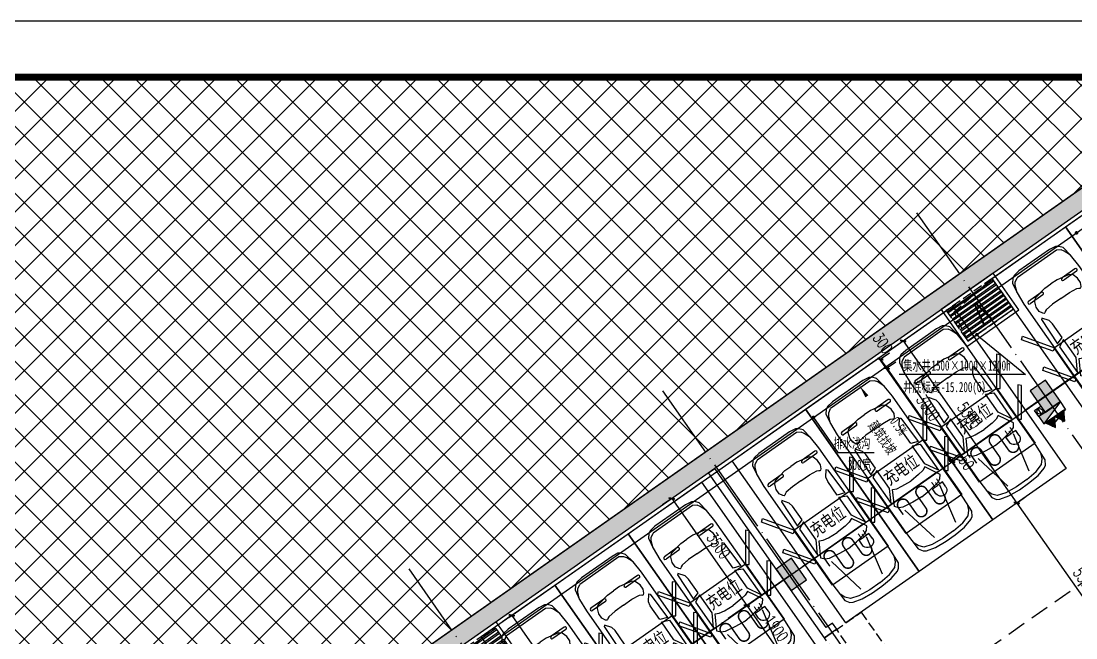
# Model space of a CAD drawing. Header units: millimetres. Extents: x 12325263 to 13848842, y -1463133 to 573208.
# Drawn here: x 12504471 to 12532703, y -1298964 to -1282458 of the extents above; entities that cross this region are included whole.
import ezdxf
from ezdxf.enums import TextEntityAlignment as Align

# ---------------------------------------------------------------- set-up
doc = ezdxf.new("R2010")
doc.units = ezdxf.units.MM
doc.header["$LTSCALE"] = 1000
for name, pattern in [('__DASH', [0.35, 0.25, -0.1]), ('DASH', [0.35, 0.25, -0.1]), ('DASHED2', [0.375, 0.25, -0.125]), ('地下室负三层平面图$0$-3F平面$0$$AUDIT_BAD_LTYPE2', [0]), ('地下室轴网$0$DOTE', [2.42, 2, -0.2, 0.02, -0.2])]:
    doc.linetypes.add(name, pattern=pattern)
for name, color, linetype in [('#s-灭火器', 20, 'Continuous'), ('A-ANNO-DIMS', 83, 'Continuous'), ('A-WALL', 5, 'Continuous'), ('A-WALL-PATT', 8, 'Continuous'), ('AXIS', 3, 'Continuous'), ('C-充电桩防火卷帘', 254, 'Continuous'), ('EQUIP_消火栓', 7, 'Continuous'), ('G-合 -3F地下室墙柱$0$COLUMN', 6, 'Continuous'), ('J-集水井', 40, 'Continuous'), ('PUB_DIM', 83, 'Continuous'), ('PUB_HATCH', 8, 'Continuous'), ('PUB_TEXT', 7, 'Continuous'), ('TITLIN1', 7, 'Continuous'), ('VPIPE-消防中', 3, 'Continuous'), ('地下室轴网$0$DIM-AXISDOWN', 16, 'Continuous'), ('水条件', 1, 'Continuous'), ('水沟+分水线', 133, 'Continuous'), ('车道中心线', 6, 'Continuous'), ('酒店机动车位', 153, 'Continuous'), ('防火卷帘', 141, 'Continuous')]:
    doc.layers.add(name, color=color, linetype=linetype)
doc.styles.add('-黑体', font='simhei.ttf')
doc.styles.add('_TCH_DIM_T3', font='SIMPLEX.shx', dxfattribs={"width": 0.705882, "bigfont": 'GBCBIG.shx'})
doc.styles.add('ACHT', font='simhei.ttf')
doc.styles.add('TITXC', font='simhei.ttf')
doc.styles.add('TITXV', font='', dxfattribs={"width": 0.7})
doc.styles.add('宋体', font='', dxfattribs={"width": 0.65})
doc.styles.add('黑体', font='simhei.ttf', dxfattribs={"width": 0.7})
doc.styles.get('TITXV').set_extended_font_data('SimSun')
doc.styles.get('宋体').set_extended_font_data('SimSun')
doc.dimstyles.new('_TCH_ARCH&&120', dxfattribs={"dimtxt": 306, "dimasz": 120, "dimexe": 300, "dimexo": 360, "dimgap": 147, "dimtad": 1, "dimdec": 0, "dimzin": 0, "dimdsep": 46, "dimtxsty": '_TCH_DIM_T3', "dimblk": 'ARCHTICK', "dimcen": 0.09, "dimclrt": 7, "dimazin": 2, "dimtfac": 1, "dimtdec": 0, "dimtix": 1, "dimtmove": 2, "dimatfit": 3, "dimfxl": 1, "dimfxlon": 1, "dimtolj": 1, "dimtzin": 0, "dimarcsym": 0})

# ---------------------------------------------------------------- blocks, each defined once
blk = doc.blocks.new('asdfsafd')
at = {"layer": 'PUB_HATCH'}
blk.add_hatch(color=256, dxfattribs=at).paths.add_polyline_path([(-42963, 113033), (-42841, 113729), (-70596, 94265), (-69900, 94143)])
at = {"layer": 'A-WALL'}
for p, q in [((-42841, 113729), (-70596, 94265)), ((-42963, 113033), (-69900, 94143))]:
    blk.add_line(p, q, dxfattribs=at)
blk = doc.blocks.new('asdfasdgdrg')
at = {"layer": '车道中心线', "linetype": 'DASHED2', "ltscale": 2}
blk.add_line((-76957, 9657), (-65302, 17831), dxfattribs=at)
blk = doc.blocks.new('横向图框_A0')
at = {"layer": 'TITLIN1'}
blk.add_lwpolyline([(0, 0), (1189, 0), (1189, 841), (0, 841)], close=True, dxfattribs=at)
at = {"layer": 'TITLIN1', "const_width": 1.2}
blk.add_lwpolyline([(25, 10), (1179, 10), (1179, 831), (25, 831)], close=True, dxfattribs=at)
blk.add_lwpolyline([(25, 10), (1179, 10), (1179, 831), (25, 831)], close=True, dxfattribs=at)
at = {"style": 'TITXV', "width": 0.8}
for tag, p in [('智能化', (9.38, 781)), ('暖通', (3.13, 781)), ('给排水', (15.63, 705)), ('建筑', (3.13, 705)), ('结构', (9.38, 705)), ('电气', (21.88, 705))]:
    blk.add_attdef(tag, text='', height=2.5, rotation=90, dxfattribs=at).set_placement(p, align=Align.MIDDLE_CENTER)
for tag, height, style, p in [('总工程师', 3, 'ACHT', (1143.11, 210.3)), ('审定', 3, 'ACHT', (1143.11, 202.3)), ('审核', 3, 'ACHT', (1143.11, 194.3)), ('设计总负责人1', 3, 'ACHT', (1143.11, 186.3)), ('设计总负责人2', 3, 'ACHT', (1143.11, 178.3)), ('设计总负责人3', 3, 'ACHT', (1143.11, 170.3)), ('专业负责人1', 3, 'ACHT', (1143.11, 162.3)), ('专业负责人2', 3, 'ACHT', (1143.11, 154.3)), ('专业负责人3', 3, 'ACHT', (1143.11, 146.3)), ('校核1', 3, 'ACHT', (1143.11, 138.3)), ('校核2', 3, 'ACHT', (1143.11, 130.3)), ('设计1', 3, 'ACHT', (1143.11, 122.3)), ('设计2', 3, 'ACHT', (1143.11, 114.3)), ('工程编号', 3, 'TITXC', (1142.31, 74.79)), ('专业', 3, 'TITXC', (1170.43, 74.79)), ('设计阶段', 3, 'TITXC', (1155.54, 67.78)), ('图号', 5, 'TITXC', (1140.34, 32.75)), ('出图日期', 3, 'ACHT', (1144.35, 24.29))]:
    blk.add_attdef(tag, text='', height=height, dxfattribs=dict(style=style)).set_placement(p, align=Align.MIDDLE_CENTER)
at = {"style": 'TITXC', "flags": 1}
for tag, height, p in [('建设单位', 3, (1149.82, 102.29)), ('工程名称', 3, (1149.82, 86.29)), ('图纸名称', 5, (1149.82, 51.04))]:
    blk.add_attdef(tag, text='', height=height, dxfattribs=at).set_placement(p, align=Align.MIDDLE_CENTER)
at = {"style": 'ACHT', "width": 0.8}
for tag, p in [('版本号', (1172.76, 32.79)), ('序号', (1172.76, 24.29))]:
    blk.add_attdef(tag, text='', height=3, dxfattribs=at).set_placement(p, align=Align.MIDDLE_CENTER)
blk = doc.blocks.new('*U20')
blk.add_blockref('横向图框_A0', (0, 0))
blk = doc.blocks.new('A$C15443CC7')
at = {"xscale": 150, "yscale": 150, "zscale": 150}
blk.add_blockref('*U20', (0, 0), dxfattribs=at)
blk = doc.blocks.new('asdfsfsdf')
at = {"color": 253, "linetype": '地下室负三层平面图$0$-3F平面$0$$AUDIT_BAD_LTYPE2', "transparency": 33554559, "extrusion": (0.000447791, 3.52996e-16, 1)}
for p, q in [((-725, -212, 0), (-825, -329, 0)), ((-500, -141, 0), (-725, -212, 0)), ((-350, -259, 0), (-575, -1318, 0)), ((-169, -110, 0), (-500, -141, 0)), ((169, -110, 0), (-169, -110, 0)), ((169, -110, 0), (500, -141, 0)), ((350, -259, 0), (575, -1318, 0)), ((500, -141, 0), (725, -212, 0)), ((725, -212, 0), (825, -329, 0)), ((-825, -329, 0), (-875, -447, 0)), ((825, -329, 0), (875, -447, 0)), ((-275, -1365, 0), (-575, -1412, 0)), ((0, -1341), (-275, -1365, 0)), ((0, -1341), (275, -1365, 0)), ((275, -1365, 0), (575, -1412, 0)), ((-775, -2518, 0), (-775, -1671, 0)), ((-775, -1671, 0), (-575, -2024, 0)), ((-675, -1459, 0), (-750, -1553, 0)), ((-750, -1553, 0), (-525, -1953, 0)), ((-575, -1412, 0), (-675, -1459, 0)), ((750, -1553, 0), (525, -1953, 0)), ((575, -1412, 0), (675, -1459, 0)), ((775, -1671, 0), (575, -2024, 0)), ((675, -1459, 0), (750, -1553, 0)), ((775, -2518, 0), (775, -1671, 0)), ((-525, -1953, 0), (-425, -1906, 0)), ((-425, -1906, 0), (-275, -1882, 0)), ((-275, -1882, 0), (0, -1859)), ((275, -1882, 0), (0, -1859)), ((425, -1906, 0), (275, -1882, 0)), ((525, -1953, 0), (425, -1906, 0)), ((-575, -2024, 0), (-575, -2612, 0)), ((575, -2024, 0), (575, -2612, 0)), ((-575, -2612, 0), (-775, -2518, 0)), ((575, -2612, 0), (775, -2518, 0)), ((-775, -2612, 0), (-575, -2682, 0)), ((-750, -3388, 0), (-775, -2612, 0)), ((-575, -2682, 0), (-575, -3129, 0)), ((775, -2612, 0), (575, -2682, 0)), ((575, -2682, 0), (575, -3129, 0)), ((750, -3388, 0), (775, -2612, 0)), ((-600, -3247, 0), (-725, -3412, 0)), ((-575, -3129, 0), (-600, -3247, 0)), ((575, -3129, 0), (600, -3247, 0)), ((600, -3247, 0), (725, -3412, 0)), ((-725, -3412, 0), (-750, -3388, 0)), ((-625, -3506, 0), (-675, -3600, 0)), ((-675, -3600, 0), (-675, -3741, 0)), ((-600, -3482, 0), (-625, -3506, 0)), ((-575, -3482, 0), (-600, -3482, 0)), ((-550, -3506, 0), (-575, -3482, 0)), ((-500, -3529, 0), (-550, -3506, 0)), ((-275, -3553, 0), (-500, -3529, 0)), ((0, -3553), (-275, -3553, 0)), ((0, -3553), (275, -3553, 0)), ((275, -3553, 0), (500, -3529, 0)), ((500, -3529, 0), (550, -3506, 0)), ((550, -3506, 0), (575, -3482, 0)), ((575, -3482, 0), (600, -3482, 0)), ((600, -3482, 0), (625, -3506, 0)), ((625, -3506, 0), (675, -3600, 0)), ((675, -3600, 0), (675, -3741, 0)), ((725, -3412, 0), (750, -3388, 0)), ((-675, -3741, 0), (-625, -3882, 0)), ((-625, -3882, 0), (-550, -3953, 0)), ((625, -3882, 0), (550, -3953, 0)), ((675, -3741, 0), (625, -3882, 0)), ((-550, -3953, 0), (-200, -4024, 0)), ((-200, -4024, 0), (0, -4024)), ((200, -4024, 0), (0, -4024)), ((550, -3953, 0), (200, -4024, 0)), ((-875, -4353, 0), (-800, -4541, 0)), ((875, -4353, 0), (800, -4541, 0)), ((-800, -4541, 0), (-750, -4612, 0)), ((-750, -4612, 0), (-641, -4680, 0)), ((641, -4680, 0), (-641, -4680, 0)), ((750, -4612, 0), (641, -4680, 0)), ((800, -4541, 0), (750, -4612, 0))]:
    blk.add_line(p, q, dxfattribs=at)
for points in [[(-475, -24), (-150, 0), (150, 0), (475, -24), (725, -94), (800, -141), (875, -259), (900, -824), (900, -4000), (875, -4353), (825, -4635), (750, -4729), (675, -4776), (500, -4800), (-500, -4800), (-675, -4776), (-750, -4729), (-825, -4635), (-875, -4353), (-900, -4000), (-900, -824), (-875, -259), (-800, -141), (-725, -94)], [(-982, -1513), (-1500, -2253), (-1425, -2321), (-900, -1571)]]:
    blk.add_lwpolyline(points, close=True, dxfattribs=at)
at = {"color": 253, "linetype": '地下室负三层平面图$0$-3F平面$0$$AUDIT_BAD_LTYPE2', "transparency": 33554559, "extrusion": (0.000447791, 3.52996e-16, 1), "elevation": 0}
for points in [[(982, -1513), (1500, -2253), (1425, -2321), (900, -1571)], [(-900, -2571), (-982, -2513), (-1500, -3253), (-1425, -3321)], [(982, -2513), (1500, -3253), (1425, -3321), (900, -2571)]]:
    blk.add_lwpolyline(points, close=True, dxfattribs=at)
blk = doc.blocks.new('车位')
h = blk.add_hatch()
h.set_pattern_fill('ANSI31', color=256, scale=1000)
h.set_pattern_definition([(45, (-2400, -5300), (-1122.53, 1122.53), [])])
h.paths.add_polyline_path([(1880, -3855), (1880, -3695), (1720, -3695), (1560, -3695), (1560, -3855, 0.989863)])
for p, q in [((400, -1100), (400, -1100)), ((860, -1060), (440, -1060)), ((1500, -1100), (1500, -1100)), ((1960, -1060), (1540, -1060)), ((2000, -1100), (2000, -1100)), ((860, -1140), (440, -1140)), ((1960, -1140), (1540, -1140)), ((1880, -3695), (1720, -3695)), ((1880, -3855), (1880, -3695))]:
    blk.add_line(p, q)
for points in [[(2400, -5300), (0, -5300), (0, 0), (2400, 0)], [(290, -2469), (2110, -2469), (2110, -4269), (290, -4269)]]:
    blk.add_lwpolyline(points, close=True)
at = {"const_width": 40}
blk.add_lwpolyline([(520, -3813), (520, -3590, -1), (820, -3590), (820, -4011, 1), (1120, -4011), (1120, -3590, -1), (1420, -3590), (1420, -4011, 1), (1720, -4011), (1720, -3963)], format="xyb", dxfattribs=at)
at = {"const_width": 30}
for points in [[(1640, -3695), (1640, -3534)], [(1720, -3695), (1720, -3600)], [(1800, -3695), (1800, -3534)]]:
    blk.add_lwpolyline(points, dxfattribs=at)
blk.add_lwpolyline([(1880, -3851, -1), (1560, -3855), (1560, -3695), (1720, -3695)], format="xyb")
for centre, start, end in [((440, -1100), 90, 180), ((440, -1100), 180, 270), ((860, -1100), 0, 90), ((860, -1100), 270, 0), ((1540, -1100), 90, 180), ((1540, -1100), 180, 270), ((1960, -1100), 0, 90), ((1960, -1100), 0, 90), ((1960, -1100), 270, 0), ((1960, -1100), 270, 0)]:
    blk.add_arc(centre, 40, start, end)
at = {"xscale": -1, "rotation": 180}
blk.add_blockref('asdfsfsdf', (1200, -5050), dxfattribs=at)
at = {"insert": (662, -2615), "char_height": 350, "attachment_point": 1, "rotation": 360, "style": '黑体'}
blk.add_mtext_dynamic_manual_height_columns('充电位', width=1328.11, gutter_width=1750, heights=[0], dxfattribs=at)
blk = doc.blocks.new('管位')
at = {"layer": '水条件'}
blk.add_line((12573126, 675360), (12573126, 675160), dxfattribs=at)
blk.add_lwpolyline([(12573026, 675360), (12573226, 675360), (12573226, 675160), (12573026, 675160)], close=True, dxfattribs=at)
blk = doc.blocks.new('灭火器')
at = {"layer": '#s-灭火器', "ltscale": 1000}
for points in [[(292444, 59707), (292144, 59707), (292294, 59447)], [(292744, 59707), (292444, 59707), (292594, 59447)]]:
    blk.add_hatch(color=256, dxfattribs=at).paths.add_polyline_path(points)
for points in [[(292294, 59447), (292444, 59707), (292144, 59707)], [(292594, 59447), (292744, 59707), (292444, 59707)]]:
    blk.add_lwpolyline(points, close=True, dxfattribs=at)
blk = doc.blocks.new('$TWTSYS$00000508')
for p, q in [((-0.5, 0.5), (0.324, 1.224)), ((-0.5, 0.5), (-0.5, -0.5)), ((-0.5, -0.5), (0.5, 0.5)), ((0.5, 0.5), (-0.5, 0.5)), ((0.5, -0.5), (0.5, 0.5)), ((-0.5, -0.5), (0.5, -0.5))]:
    blk.add_line(p, q)
blk.add_solid([(0.5, -0.5), (0.5, 0.5), (-0.5, -0.5)])
blk = doc.blocks.new('消火栓')
at = {"layer": '#s-灭火器', "rotation": 180.0000000000001}
blk.add_blockref('灭火器', (12864422, 734932), dxfattribs=at)
at = {"layer": 'EQUIP_消火栓', "xscale": 700, "yscale": 240, "zscale": 700}
blk.add_blockref('$TWTSYS$00000508', (12571978, 675105), dxfattribs=at)
blk = doc.blocks.new('asdfsadfasdfsa')
at = {"layer": 'VPIPE-消防中'}
blk.add_circle((-26458, 62534), 75, dxfattribs=at)
at = {"rotation": 214.7344343558306}
blk.add_blockref('消火栓', (9920888, 7780480), dxfattribs=at)
at = {"layer": '水条件', "rotation": 214.7344341541188}
blk.add_blockref('管位', (9921413, 7781298), dxfattribs=at)
blk = doc.blocks.new('asdfadfgsdhfghdgj')
at = {"layer": 'J-集水井', "linetype": 'DASH'}
h = blk.add_hatch(dxfattribs=at)
h.set_pattern_fill('ANSI32', color=98, scale=25, angle=495, style=0)
h.set_pattern_definition([(180, (200, -200), (-2e-09, -119.0625), []), (180, (160.32, -160.31), (-2e-09, -119.0625), [])])
h.paths.add_polyline_path([(0, 0), (2000, 0), (2000, 1000), (0, 1000)])
at = {"layer": 'J-集水井', "color": 251, "linetype": 'Continuous'}
blk.add_lwpolyline([(2100, 1100), (-100, 1100), (-100, -100), (2100, -100)], close=True, dxfattribs=at)
at = {"layer": 'J-集水井', "linetype": 'DASH'}
blk.add_lwpolyline([(2000, 1000), (0, 1000), (0, 0), (2000, 0)], close=True, dxfattribs=at)
blk.add_lwpolyline([(0, 0), (151, 847), (2000, 1000)], dxfattribs=at)
at = {"layer": 'J-集水井', "color": 7, "style": '-黑体', "width": 0.8}
blk.add_text('C', height=600, rotation=0, dxfattribs=at).set_placement((575, 136))
blk = doc.blocks.new('A$C0F4A4D7E')
at = {"layer": 'J-集水井', "linetype": 'DASH'}
h = blk.add_hatch(dxfattribs=at)
h.set_pattern_fill('ANSI32', color=98, scale=25, angle=495, style=0)
h.set_pattern_definition([(180, (200, -200), (-2e-09, -119.0625), []), (180, (160.31, -160.31), (-2e-09, -119.0625), [])])
edge = h.paths.add_edge_path()
edge.add_line((0, 0), (1500, 0))
edge.add_line((1500, 0), (1500, 1000))
edge.add_line((1500, 1000), (0, 1000))
edge.add_line((0, 1000), (0, 0))
at = {"layer": 'J-集水井', "color": 251, "linetype": 'Continuous'}
blk.add_lwpolyline([(1600, 1100), (-100, 1100), (-100, -100), (1600, -100)], close=True, dxfattribs=at)
at = {"layer": 'J-集水井', "linetype": 'DASH'}
blk.add_lwpolyline([(1500, 1000), (0, 1000), (0, 0), (1500, 0)], close=True, dxfattribs=at)
blk.add_lwpolyline([(0, 0), (151, 847), (1500, 1000)], dxfattribs=at)
at = {"layer": 'J-集水井', "color": 7, "style": '-黑体', "width": 0.8}
blk.add_text('A', height=600, rotation=0, dxfattribs=at).set_placement((575, 136))
blk = doc.blocks.new('_FZH')
blk.add_lwpolyline([(-0.5, -0.5), (0.5, -0.5), (0.5, 0.5), (-0.5, 0.5)], close=True)
at = {"layer": 'PUB_HATCH'}
blk.add_solid([(-0.5, -0.5), (0.5, -0.5), (-0.5, 0.5), (0.5, 0.5)], dxfattribs=at)
blk = doc.blocks.new('asdggG-合 -3F地下室墙柱')
at = {"layer": 'G-合 -3F地下室墙柱$0$COLUMN', "color": 2}
for p, xscale, yscale, zscale, rotation in [((711567313, 2542275792), 499.9999995350594, 699.9999995682467, 699.9999995682467, 45.00000003863739), ((711561444, 2542269923), 500.0000012209333, 699.9999999054215, 699.9999999054215, 45.00000015454954)]:
    blk.add_blockref('_FZH', p, dxfattribs=dict(at, xscale=xscale, yscale=yscale, zscale=zscale, rotation=rotation))
blk = doc.blocks.new('asdfds')
at = {"layer": '地下室轴网$0$DIM-AXISDOWN', "linetype": '地下室轴网$0$DOTE'}
for p, q in [((711575091, 2542283570.1), (711543836.9, 2542252315.9)), ((711563070.2, 2542280034.5), (711590046.3, 2542253058.4)), ((711557201.2, 2542274165.5), (711584177.3, 2542247189.4)), ((711551332.2, 2542268296.5), (711578308.3, 2542241320.4))]:
    blk.add_line(p, q, dxfattribs=at)
blk = doc.blocks.new('_ArchTick')
at = {"color": 0, "linetype": 'ByBlock', "const_width": 0.4}
blk.add_lwpolyline([(-0.5, -0.5), (0.5, 0.5)], dxfattribs=at)
blk = doc.blocks.new('*D3344')
at = {"layer": 'A-ANNO-DIMS', "color": 0, "lineweight": -2, "transparency": 16777216}
for p, q in [((12527466, -1291504), (12527712, -1291332)), ((12527466, -1291504), (12527639, -1291750)), ((12527638, -1291750), (12527884, -1291577))]:
    blk.add_line(p, q, dxfattribs=at)
at = {"layer": 'Defpoints', "color": 0, "transparency": 16777216}
for p in [(12527639, -1291750), (12526759, -1292000), (12526931, -1292246)]:
    blk.add_point(p, dxfattribs=at)
at = {"layer": 'A-ANNO-DIMS', "color": 0, "lineweight": -2, "transparency": 16777216, "xscale": 120, "yscale": 120, "zscale": 120}
for p, rotation in [((12527466, -1291504), 125.0412382424689), ((12527639, -1291750), 305.041238242469)]:
    blk.add_blockref('_ArchTick', p, dxfattribs=dict(at, rotation=rotation))
at = {"layer": 'A-ANNO-DIMS', "color": 7, "transparency": 16777216, "insert": (12527532, -1291074), "char_height": 306, "attachment_point": 5, "rotation": 305.0412, "style": '_TCH_DIM_T3'}
blk.add_mtext('\\A1;300', dxfattribs=at)
blk = doc.blocks.new('*D3345')
at = {"layer": 'A-ANNO-DIMS', "color": 0, "lineweight": -2, "transparency": 16777216}
for p, q in [((12527638, -1291750), (12527884, -1291577)), ((12527639, -1291750), (12529361, -1294206)), ((12529360, -1294206), (12529607, -1294033))]:
    blk.add_line(p, q, dxfattribs=at)
at = {"layer": 'Defpoints', "color": 0, "transparency": 16777216}
for p in [(12526931, -1292246), (12529361, -1294206), (12528654, -1294702)]:
    blk.add_point(p, dxfattribs=at)
at = {"layer": 'A-ANNO-DIMS', "color": 0, "lineweight": -2, "transparency": 16777216, "xscale": 120, "yscale": 120, "zscale": 120}
for p, rotation in [((12527639, -1291750), 125.0412382425267), ((12529361, -1294206), 305.0412382425267)]:
    blk.add_blockref('_ArchTick', p, dxfattribs=dict(at, rotation=rotation))
at = {"layer": 'A-ANNO-DIMS', "color": 7, "transparency": 16777216, "insert": (12528746, -1292805), "char_height": 306, "attachment_point": 5, "rotation": 305.0412, "style": '_TCH_DIM_T3'}
blk.add_mtext('\\A1;3000', dxfattribs=at)
blk = doc.blocks.new('*D3346')
at = {"layer": 'A-ANNO-DIMS', "color": 0, "lineweight": -2, "transparency": 16777216}
for p, q in [((12529361, -1294206), (12529292, -1294107)), ((12529360, -1294206), (12529607, -1294033)), ((12529389, -1294247), (12529636, -1294074)), ((12529361, -1294206), (12529390, -1294247)), ((12529390, -1294247), (12529459, -1294345))]:
    blk.add_line(p, q, dxfattribs=at)
at = {"layer": 'Defpoints', "color": 0, "transparency": 16777216}
for p in [(12529390, -1294247), (12528654, -1294702), (12528682, -1294743)]:
    blk.add_point(p, dxfattribs=at)
at = {"layer": 'A-ANNO-DIMS', "color": 0, "lineweight": -2, "transparency": 16777216, "xscale": 120, "yscale": 120, "zscale": 120}
for p, rotation in [((12529361, -1294206), 305.0412382428534), ((12529390, -1294247), 125.0412382428534)]:
    blk.add_blockref('_ArchTick', p, dxfattribs=dict(at, rotation=rotation))
at = {"layer": 'A-ANNO-DIMS', "color": 7, "transparency": 16777216, "insert": (12529775, -1294273), "char_height": 306, "attachment_point": 5, "rotation": 305.0412, "style": '_TCH_DIM_T3'}
blk.add_mtext('\\A1;50', dxfattribs=at)
blk = doc.blocks.new('*D3411')
at = {"layer": 'Defpoints', "color": 0, "transparency": 16777216}
for p in [(12522429, -1294853), (12524439, -1297719), (12523895, -1298100)]:
    blk.add_point(p, dxfattribs=at)
at = {"layer": 'PUB_DIM', "color": 0, "lineweight": -2, "transparency": 16777216}
for p, q in [((12521886, -1295234), (12521640, -1295407)), ((12521885, -1295235), (12523895, -1298100)), ((12523896, -1298100), (12523649, -1298273))]:
    blk.add_line(p, q, dxfattribs=at)
at = {"layer": 'PUB_DIM', "color": 0, "lineweight": -2, "transparency": 16777216, "xscale": 120, "yscale": 120, "zscale": 120}
for p, rotation in [((12521885, -1295235), 125.0412492698649), ((12523895, -1298100), 305.0412492698649)]:
    blk.add_blockref('_ArchTick', p, dxfattribs=dict(at, rotation=rotation))
at = {"layer": 'PUB_DIM', "color": 7, "transparency": 16777216, "insert": (12523136, -1296495), "char_height": 306, "attachment_point": 5, "rotation": 305.0412, "style": '_TCH_DIM_T3'}
blk.add_mtext('\\A1;3500', dxfattribs=at)
blk = doc.blocks.new('*D3412')
at = {"layer": 'Defpoints', "color": 0, "transparency": 16777216}
for p in [(12524439, -1297719), (12525530, -1299274), (12524986, -1299656)]:
    blk.add_point(p, dxfattribs=at)
at = {"layer": 'PUB_DIM', "color": 0, "lineweight": -2, "transparency": 16777216}
for p, q in [((12523896, -1298100), (12523649, -1298273)), ((12523895, -1298100), (12524986, -1299656)), ((12524986, -1299655), (12524740, -1299828))]:
    blk.add_line(p, q, dxfattribs=at)
at = {"layer": 'PUB_DIM', "color": 0, "lineweight": -2, "transparency": 16777216, "xscale": 120, "yscale": 120, "zscale": 120}
for p, rotation in [((12523895, -1298100), 125.041249269855), ((12524986, -1299656), 305.041249269855)]:
    blk.add_blockref('_ArchTick', p, dxfattribs=dict(at, rotation=rotation))
at = {"layer": 'PUB_DIM', "color": 7, "transparency": 16777216, "insert": (12524686, -1298706), "char_height": 306, "attachment_point": 5, "rotation": 305.0412, "style": '_TCH_DIM_T3'}
blk.add_mtext('\\A1;1900', dxfattribs=at)
blk = doc.blocks.new('*D3682')
at = {"layer": 'A-ANNO-DIMS', "color": 0, "lineweight": -2, "transparency": 16777216}
for p, q in [((12517604, -1298359), (12517358, -1298532)), ((12517603, -1298360), (12520646, -1302699)), ((12520647, -1302698), (12520401, -1302871))]:
    blk.add_line(p, q, dxfattribs=at)
at = {"layer": 'Defpoints', "color": 0, "transparency": 16777216}
for p in [(12518508, -1297725), (12521552, -1302064), (12520646, -1302699)]:
    blk.add_point(p, dxfattribs=at)
at = {"layer": 'A-ANNO-DIMS', "color": 0, "lineweight": -2, "transparency": 16777216, "xscale": 120, "yscale": 120, "zscale": 120}
for p, rotation in [((12517603, -1298360), 125.0412492410201), ((12520646, -1302699), 305.0412492410201)]:
    blk.add_blockref('_ArchTick', p, dxfattribs=dict(at, rotation=rotation))
at = {"layer": 'A-ANNO-DIMS', "color": 7, "transparency": 16777216, "insert": (12519370, -1300357), "char_height": 306, "attachment_point": 5, "rotation": 305.0412, "style": '_TCH_DIM_T3'}
blk.add_mtext('\\A1;5300', dxfattribs=at)
blk = doc.blocks.new('*D3690')
at = {"layer": 'A-ANNO-DIMS', "color": 0, "lineweight": -2, "transparency": 16777216}
for p, q in [((12528076, -1291015), (12528322, -1290843)), ((12528077, -1291015), (12531120, -1295354)), ((12531119, -1295355), (12531365, -1295182))]:
    blk.add_line(p, q, dxfattribs=at)
at = {"layer": 'Defpoints', "color": 0, "transparency": 16777216}
for p in [(12526982, -1291783), (12531120, -1295354), (12530025, -1296122)]:
    blk.add_point(p, dxfattribs=at)
at = {"layer": 'A-ANNO-DIMS', "color": 0, "lineweight": -2, "transparency": 16777216, "xscale": 120, "yscale": 120, "zscale": 120}
for p, rotation in [((12528077, -1291015), 125.0412492585815), ((12531120, -1295354), 305.0412492585815)]:
    blk.add_blockref('_ArchTick', p, dxfattribs=dict(at, rotation=rotation))
at = {"layer": 'A-ANNO-DIMS', "color": 7, "transparency": 16777216, "insert": (12529844, -1293012), "char_height": 306, "attachment_point": 5, "rotation": 305.0412, "style": '_TCH_DIM_T3'}
blk.add_mtext('\\A1;5300', dxfattribs=at)
blk = doc.blocks.new('*D3691')
at = {"layer": 'A-ANNO-DIMS', "color": 0, "lineweight": -2, "transparency": 16777216}
for p, q in [((12531119, -1295355), (12531365, -1295182)), ((12531120, -1295354), (12534278, -1299857)), ((12534277, -1299858), (12534523, -1299685))]:
    blk.add_line(p, q, dxfattribs=at)
at = {"layer": 'Defpoints', "color": 0, "transparency": 16777216}
for p in [(12530025, -1296122), (12534278, -1299857), (12533183, -1300625)]:
    blk.add_point(p, dxfattribs=at)
at = {"layer": 'A-ANNO-DIMS', "color": 0, "lineweight": -2, "transparency": 16777216, "xscale": 120, "yscale": 120, "zscale": 120}
for p, rotation in [((12531120, -1295354), 125.0412492585793), ((12534278, -1299857), 305.0412492585793)]:
    blk.add_blockref('_ArchTick', p, dxfattribs=dict(at, rotation=rotation))
at = {"layer": 'A-ANNO-DIMS', "color": 7, "transparency": 16777216, "insert": (12532944, -1297433), "char_height": 306, "attachment_point": 5, "rotation": 305.0412, "style": '_TCH_DIM_T3'}
blk.add_mtext('\\A1;5500', dxfattribs=at)

msp = doc.modelspace()

# ---------------------------------------------------------------- hatches: boundary and pattern name
at = {"layer": 'A-WALL-PATT'}
h = msp.add_hatch(dxfattribs=at)
h.set_pattern_fill('ANSI37', color=252, scale=400)
h.set_pattern_definition([(45, (0, 0), (-449.012806, 449.012806), []), (135, (0, 0), (-449.012806, -449.012806), [])])
h.paths.add_polyline_path([(12504241.6, -1283958), (12637591.6, -1283958), (12637591.6, -1405608), (12504241.6, -1405608)])
h.paths.add_polyline_path([(12536667.4, -1284257.5), (12508912.2, -1303721.7), (12510476.6, -1305952.6), (12510476.6, -1360683.5), (12523697, -1360697.5), (12523657.2, -1398386.8), (12613949.5, -1398386.7), (12628138.6, -1317575.9), (12611264, -1314613), (12574996.8, -1314613), (12574997.8, -1307236.8), (12568296.8, -1307236.8), (12568296.8, -1310085.9), (12554779.2, -1310084.1)], flags=16)

# ---------------------------------------------------------------- linework, layer by layer
at = {"layer": 'A-WALL'}
for p, q in [((12522872.2, -1294542.5), (12523036, -1294427.7)), ((12526021.6, -1298685.1), (12523036, -1294427.7)), ((12525972.7, -1298963.7), (12522872.2, -1294542.5)), ((12526185.4, -1298570.3), (12526021.6, -1298685.1)), ((12526300.2, -1298734.1), (12526185.4, -1298570.3)), ((12526300.2, -1298734.1), (12525972.7, -1298963.7))]:
    msp.add_line(p, q, dxfattribs=at)
at = {"layer": 'A-WALL-PATT', "color": 252}
msp.add_lwpolyline([(12536667.4, -1284257.5), (12508912.2, -1303721.7), (12510476.6, -1305952.6), (12510476.6, -1360683.5), (12523697, -1360697.5), (12523657.2, -1398386.8), (12613949.5, -1398386.7), (12628138.6, -1317575.9), (12611264, -1314613), (12574996.8, -1314613), (12574997.8, -1307236.8), (12568296.8, -1307236.8), (12568296.8, -1310085.9), (12554779.2, -1310084.1)], close=True, dxfattribs=at)
at = {"layer": 'AXIS'}
for p, q in [((12530053.6, -1290849.9), (12531355.7, -1291918.2)), ((12531355.7, -1291918.2), (12527971.3, -1291918.2))]:
    msp.add_line(p, q, dxfattribs=at)
at = {"layer": 'AXIS', "const_width": 48}
msp.add_lwpolyline([(12530035, -1290834.7, 1), (12530072.2, -1290865.1, 1)], format="xyb", close=True, dxfattribs=at)
at = {"layer": 'C-充电桩防火卷帘', "linetype": '__DASH'}
msp.add_lwpolyline([(12529171, -1302827.8), (12526300.2, -1298734.1)], dxfattribs=at)
at = {"layer": '水沟+分水线'}
for p, q in [((12530298.2, -1289457), (12536602.6, -1285035.8)), ((12530634.3, -1289587.7), (12536774.8, -1285281.5)), ((12511005.4, -1307139.4), (12538554.7, -1287819.6)), ((12517526, -1298413.9), (12529479.4, -1290031.2)), ((12517329.8, -1298917.9), (12529406.2, -1290449)), ((12525678.4, -1293063.2), (12526335, -1293999.5)), ((12526335, -1293999.5), (12527301.6, -1293999.5))]:
    msp.add_line(p, q, dxfattribs=at)
at = {"layer": '水沟+分水线', "const_width": 48}
for points in [[(12532705.6, -1288105.8, 1), (12532733.2, -1288145.1, 1)], [(12525664.6, -1293043.5, 1), (12525692.1, -1293082.8, 1)]]:
    msp.add_lwpolyline(points, format="xyb", close=True, dxfattribs=at)
at = {"layer": '水沟+分水线'}
msp.add_lwpolyline([(12528624.9, -1294661, 0, 0, 0), (12526902.4, -1292204.8, 0, 96, 0), (12527109.1, -1292499.5, 0, 0, 0)], format="xyseb", dxfattribs=at)
at = {"layer": '防火卷帘', "color": 6, "linetype": '__DASH'}
msp.add_lwpolyline([(12525972.7, -1298963.7), (12526955.2, -1298274.7), (12529826, -1302368.4), (12528843.5, -1303057.4)], close=True, dxfattribs=at)

# ---------------------------------------------------------------- block references
for name, p, rotation in [('asdfds', (-1127972875.8, -2382204748.6), 350.0412492541633), ('asdggG-合 -3F地下室墙柱', (-1127969968.4, -2382206141), 350.0413192028868), ('asdfadfgsdhfghdgj', (12516094.2, -1300639.3), 35.04123824583322)]:
    msp.add_blockref(name, p, dxfattribs=dict(rotation=rotation))
for name, p in [('A$C15443CC7', (12470491.6, -1408608)), ('asdfsafd', (12579508.3, -1397986.7)), ('asdfsadfasdfsa', (12558196.8, -1355436.8)), ('asdfasdgdrg', (12599882.7, -1314116.3))]:
    msp.add_blockref(name, p)
at = {"layer": '水沟+分水线', "rotation": 35.04124928103542}
msp.add_blockref('A$C0F4A4D7E', (12529808.1, -1291022.1), dxfattribs=at)
at = {"layer": '酒店机动车位', "rotation": 35.04123828566856}
for p in [(12532426.9, -1287964.2), (12530461.9, -1289342.2), (12527432.7, -1291466.5), (12525467.7, -1292844.5), (12523502.8, -1294222.5), (12520719, -1296174.7), (12518754.1, -1297552.7), (12516789.1, -1298930.7)]:
    msp.add_blockref('车位', p, dxfattribs=at)

# ---------------------------------------------------------------- texts
at = {"layer": 'PUB_TEXT', "style": '宋体', "width": 0.65}
for s, p in [('集水井', (12528079.3, -1291810.2)), ('1500', (12528837.6, -1291810.2)), ('×', (12529343.1, -1291810.2)), ('1000', (12529595.8, -1291810.2)), ('×', (12530101.4, -1291810.2)), ('1200h', (12530354.1, -1291810.2)), ('井底标高', (12528079.3, -1292386.2)), ('-15.200(G)', (12529090.3, -1292386.2)), ('排水浅沟', (12526212.2, -1293891.5)), ('宽', (12526983.3, -1294467.5)), ('300', (12526604.1, -1294467.5))]:
    msp.add_text(s, height=271.9, dxfattribs=at).set_placement(p)
for s, p in [('0.5%', (12527712.1, -1293171.2)), ('建筑找坡', (12527132.2, -1293273.4))]:
    msp.add_text(s, height=271.9, rotation=305.04124, dxfattribs=at).set_placement(p)

# ---------------------------------------------------------------- dimensions: what is measured, and where the dimension line sits
at = {"layer": 'A-ANNO-DIMS'}
for base, p1, p2, picture, middle in [((12527638.7, -1291749.5), (12526758.9, -1292000.1), (12526931.2, -1292245.7), '*D3344', (12527531.6, -1291074.2)), ((12529389.9, -1294246.7), (12528653.7, -1294701.9), (12528682.4, -1294742.9), '*D3346', (12529774.7, -1294272.9))]:
    dim = msp.add_linear_dim(base=base, p1=p1, p2=p2, angle=305.04124, dimstyle='_TCH_ARCH&&120', dxfattribs=at)
    dim.commit()
    dim.dimension.update_dxf_attribs({"geometry": picture, "text_midpoint": middle, "dimtype": 129})
for p1, p2, distance, picture, middle in [((12526982.1, -1291782.5), (12530025.2, -1296121.8), 1337, '*D3690', (12529843.9, -1293012.3)), ((12526931.2, -1292245.7), (12528653.7, -1294701.9), 864.2, '*D3345', (12528745.6, -1292805.4)), ((12530025.2, -1296121.8), (12533183.1, -1300624.9), 1337, '*D3691', (12532944.4, -1297433.5)), ((12518508.4, -1297724.9), (12521551.5, -1302064.2), -1105.6, '*D3682', (12519370.4, -1300357.1))]:
    dim = msp.add_aligned_dim(p1=p1, p2=p2, distance=distance, dimstyle='_TCH_ARCH&&120', dxfattribs=at)
    dim.commit()
    dim.dimension.update_dxf_attribs({"geometry": picture, "text_midpoint": middle})
at = {"layer": 'PUB_DIM'}
for p1, p2, picture, middle in [((12522429.4, -1294853.1), (12524439, -1297718.7), '*D3411', (12523135.5, -1296495.3)), ((12524439, -1297718.7), (12525529.9, -1299274.3), '*D3412', (12524685.8, -1298705.9))]:
    dim = msp.add_aligned_dim(p1=p1, p2=p2, distance=-664.8, dimstyle='_TCH_ARCH&&120', dxfattribs=at)
    dim.commit()
    dim.dimension.update_dxf_attribs({"geometry": picture, "text_midpoint": middle})

doc.saveas('drawing.dxf')
